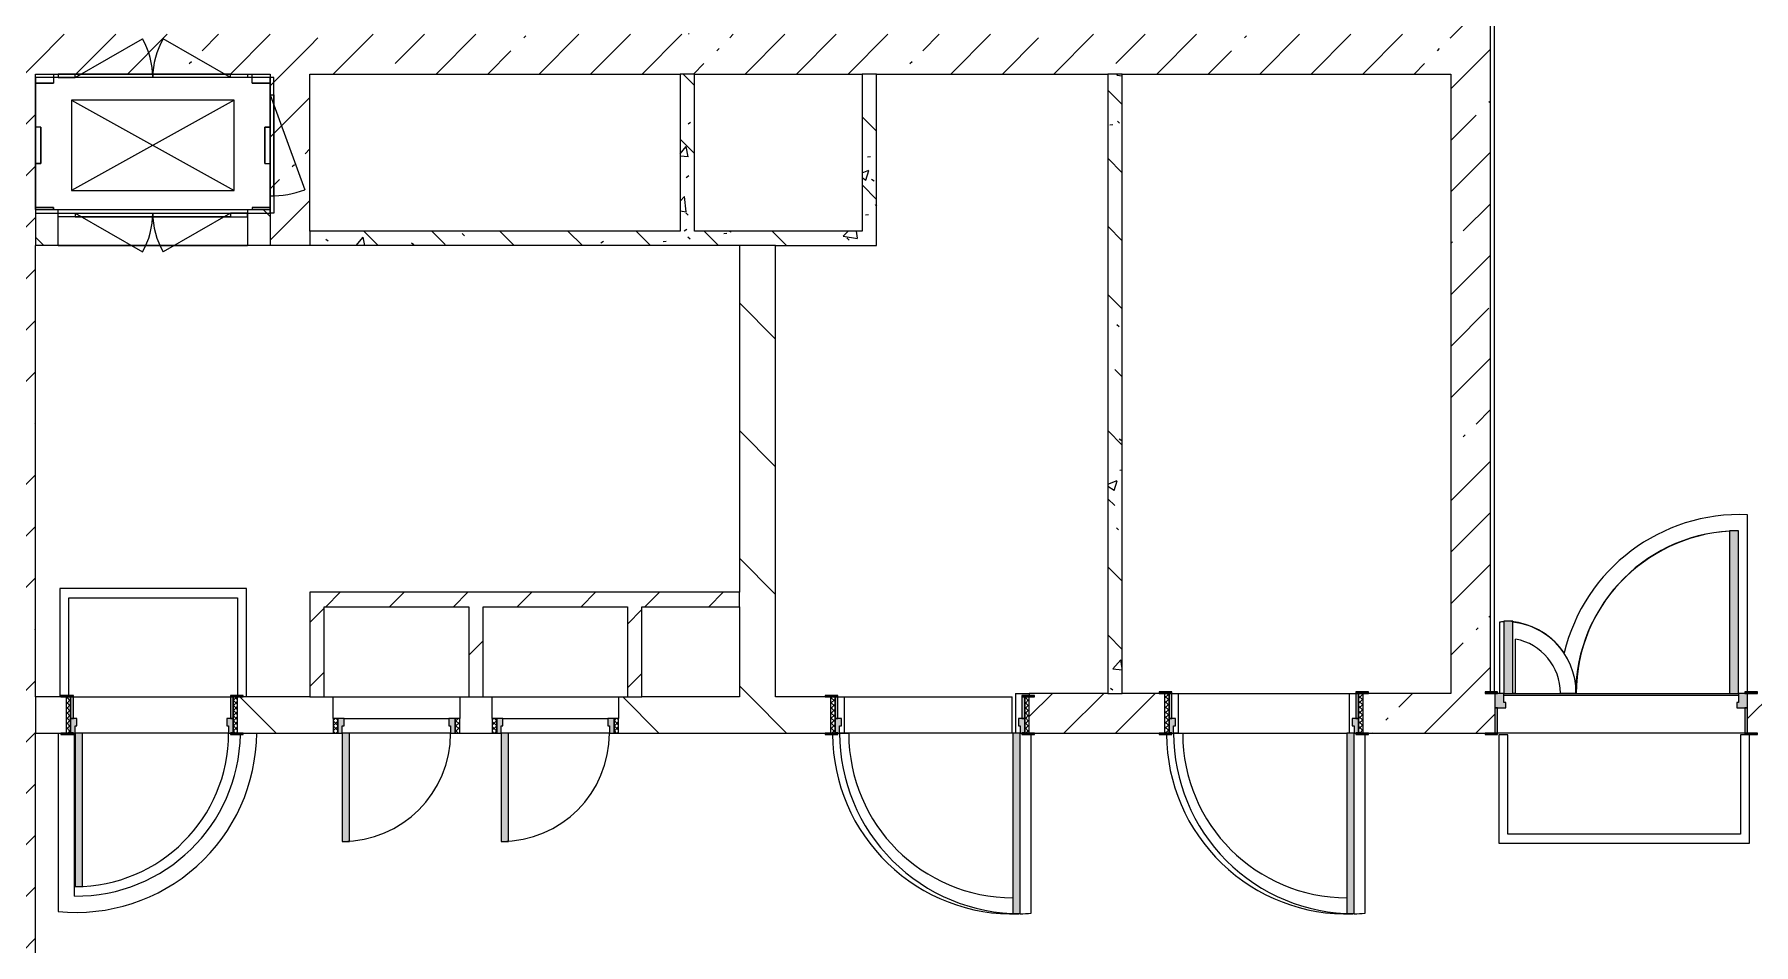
# Model space of a CAD drawing. Header units: millimetres. Extents: x 35147 to 231677, y -8553 to 29000.
# Drawn here: x 189631 to 199155, y 12229 to 17270 of the extents above; entities that cross this region are included whole.
import ezdxf

# ---------------------------------------------------------------- set-up
doc = ezdxf.new("R2010")
doc.units = ezdxf.units.MM
for name, color, linetype, lineweight, true_color in [('A-DOOR-2', 7, 'Continuous', 5, 0xaaaaaa), ('A-DOOR-3', 7, 'Continuous', 5, 0xe2e2e2), ('A-DOOR-FRAM-2', 7, 'Continuous', 5, 0xe2e2e2), ('A-DOOR-FRAM-3', 7, 'Continuous', 5, 0xaaaaaa), ('A-FLOR-1', 7, 'Continuous', 5, 0xaaaaaa), ('I-WALL-5', 7, 'Continuous', 5, 0x787878)]:
    doc.layers.add(name, color=color, linetype=linetype, lineweight=lineweight, true_color=true_color)
for name, color, linetype, lineweight in [('A-GENM-3', 7, 'Continuous', 5), ('A-WALL', 7, 'Continuous', 9), ('I-WALL-3', 7, 'Continuous', 5), ('M-EQPM-1', 7, 'Continuous', 5)]:
    doc.layers.add(name, color=color, linetype=linetype, lineweight=lineweight)
pattern_1 = [(45, (104667.4, 0), (-285.1231, 285.1231), []), (45, (104952.5, 0), (-285.1231, 285.1231), [504.031, -100.806, 16.764, -84.042])]
pattern_2 = [(135, (104667.4, 0), (-353.5534, -353.5534), [])]
pattern_3 = [(135, (104667.4, 0), (-377.1708, -377.1708), [533.4, -88.9, 17.78, -88.9]), (135, (104667.4, 376.94), (-377.1708, -377.1708), []), (50, (104667.4, 0), (637.6445, -55.7866), [66.675, -733.425]), (355, (104667.4, 0), (-123.3494, 668.699), [53.34, -586.74]), (100.451, (104720.5, -4.65), (514.299, 612.908), [56.665, -623.315]), (46.184, (104667.4, 177.8), (948.7764, -147.15), [100.012, -1100.137]), (96.636, (104746.45, 165.5), (830.909, 865.997), [84.998, -934.973]), (351.184, (104667.4, 177.8), (830.918, 865.988), [80.01, -880.11]), (21, (104756.3, 133.35), (530.6506, -357.9283), [66.675, -733.425]), (326, (104756.3, 133.35), (216.308, 644.6585), [53.34, -586.74]), (71.451, (104800.5, 103.5), (746.9596, 286.7243), [56.665, -623.315]), (37.5, (104667.39, 0), (10.81053, 295.9426), [16.764, -562.864, 16.764, -578.866, -588.962]), (37.5, (104667.39, 0), (10.81053, 295.9426), [-1175.258, 16.764, -572.198]), (7.5, (104667.4, 0), (233.8692, 350.6318), [16.764, -322.834, 16.764, -549.529, -224.472]), (7.5, (104667.4, 0), (233.8692, 350.6318), [-905.891, 16.764, -207.708]), (327.5, (104469.14, 0), (474.5678, -20.0513), [16.764, -205.486, 16.764, -676.656, -920.115]), (327.5, (104469.14, 0), (474.5678, -20.0513), [-915.67, 16.764, -903.351]), (317.5, (104380.24, 0), (518.4522, 88.9934), [16.764, -272.161, 16.764, -443.738, -653.415]), (317.5, (104380.24, 0), (518.4522, 88.9934), [-749.427, 16.764, -636.651])]
pattern_4 = [(45, (104667.4, 0), (-176.7767, 176.7767), [])]

# ---------------------------------------------------------------- blocks, each defined once
blk = doc.blocks.new('110_Дверь_СКБ_1Ст_Внутренняя1 - Д-8 950x2100h_охрана-V258-2_9_2_птичка')
at = {"layer": 'A-DOOR-2'}
h = blk.add_hatch(dxfattribs=at)
h.set_pattern_fill('FP_97', color=256, style=0, pattern_type=2)
h.set_pattern_definition([(135, (1826.41, 164.685), (-14.14214, -14.14214), []), (225, (1826.41, 164.685), (14.14214, -14.14214), [])])
h.paths.add_polyline_path([(487.5, 100), (462.5, 100), (462.5, -100), (487.5, -100), (487.5, -34.8)])
at = {"layer": 'A-DOOR-3'}
h = blk.add_hatch(color=256, dxfattribs=at)
h.paths.add_polyline_path([(-437.5, 100), (-437.5, 20), (-402.5, 20), (-402.5, 60), (-412.5, 60), (-416.2, 100)])
h.paths.add_polyline_path([(437.5, 100), (437.5, 60), (427.5, 60), (427.5, 20), (462.5, 20), (462.5, 100)])
at = {"layer": 'A-DOOR-FRAM-2'}
for points in [[(397.5, 950), (397.5, 100), (437.5, 100), (437.5, 950)], [(-492.5, 108), (-492.5, 100), (-422.5, 100), (-422.5, 108)], [(511.4, 108), (447.5, 108), (447.5, 100), (517.5, 100), (517.5, 108)], [(-422.5, 20), (-437.5, 20), (-437.5, -100), (-422.5, -100), (-422.5, -34.8)], [(462.5, 20), (447.5, 20), (447.5, -100), (462.5, -100), (462.5, -34.8)], [(-492.5, -100), (-492.5, -108), (-422.5, -108), (-422.5, -100)], [(517.5, -100), (447.5, -100), (447.5, -108), (517.5, -108)]]:
    blk.add_hatch(color=256, dxfattribs=at).paths.add_polyline_path(points)
at = {"layer": 'A-DOOR-FRAM-3'}
h = blk.add_hatch(dxfattribs=at)
h.set_pattern_fill('FP_98', color=256, style=0, pattern_type=2)
h.set_pattern_definition([(45, (-296.384, 164.685), (-14.1421, 14.1421), []), (135, (-296.384, 164.685), (-14.1421, -14.1421), [])])
h.paths.add_polyline_path([(-437.5, 100), (-462.5, 100), (-462.5, -100), (-437.5, -100), (-437.5, -34.8)])
at = {"layer": 'A-DOOR-2'}
for p, q in [((437.5, 950), (397.5, 950)), ((397.5, 950), (397.5, 100)), ((437.5, 100), (437.5, 950)), ((397.5, 100), (437.5, 100))]:
    blk.add_line(p, q, dxfattribs=at)
blk.add_arc((437.5, 100), 850, 90, 180, dxfattribs=at)
at = {"layer": 'A-DOOR-FRAM-3'}
for p, q in [((-422.5, 108), (-492.5, 108)), ((-492.5, 108), (-492.5, 100)), ((-492.5, 100), (-422.5, 100)), ((-437.5, 100), (-462.5, 100)), ((-462.5, 100), (-462.5, -100)), ((-412.5, 100), (-437.5, 100)), ((-437.5, 100), (-437.5, 20)), ((-437.5, -100), (-437.5, 100)), ((-422.5, 100), (-437.5, 100)), ((-437.5, 100), (-437.5, 99)), ((-437.5, 99), (-422.5, 99)), ((-422.5, 100), (-422.5, 108)), ((-422.5, 99), (-422.5, 100)), ((-412.5, 60), (-412.5, 100)), ((437.5, 100), (437.5, 60)), ((462.5, 100), (437.5, 100)), ((517.5, 108), (447.5, 108)), ((447.5, 108), (447.5, 100)), ((462.5, 100), (447.5, 100)), ((447.5, 100), (447.5, 99)), ((447.5, 100), (517.5, 100)), ((447.5, 99), (462.5, 99)), ((462.5, 20), (462.5, 100)), ((487.5, 100), (462.5, 100)), ((462.5, 100), (462.5, -100)), ((462.5, 99), (462.5, 100)), ((487.5, -100), (487.5, 100)), ((517.5, 100), (517.5, 108)), ((-437.5, 20), (-402.5, 20)), ((-422.5, 20), (-437.5, 20)), ((-437.5, 20), (-437.5, -100)), ((-422.5, -100), (-422.5, 20)), ((-402.5, 60), (-412.5, 60)), ((-402.5, 20), (-402.5, 60)), ((437.5, 60), (427.5, 60)), ((427.5, 60), (427.5, 20)), ((427.5, 20), (462.5, 20)), ((462.5, 20), (447.5, 20)), ((447.5, 20), (447.5, -100)), ((462.5, -100), (462.5, 20)), ((-422.5, -100), (-492.5, -100)), ((-492.5, -100), (-492.5, -108)), ((-492.5, -108), (-422.5, -108)), ((-462.5, -100), (-437.5, -100)), ((-437.5, -100), (-422.5, -100)), ((-422.5, -108), (-422.5, -100)), ((447.5, -100), (462.5, -100)), ((517.5, -100), (447.5, -100)), ((447.5, -100), (447.5, -108)), ((447.5, -108), (517.5, -108)), ((462.5, -100), (487.5, -100)), ((517.5, -108), (517.5, -100))]:
    blk.add_line(p, q, dxfattribs=at)
blk = doc.blocks.new('DOR_Проход в стене_Прямоугольный - 1050x1150 EI30-23344994-2_9_2_птичка')
at = {"layer": 'A-DOOR-2'}
for p, q in [((525, 100), (-525, 100)), ((525, -100), (-525, -100))]:
    blk.add_line(p, q, dxfattribs=at)
blk = doc.blocks.new('110_Дверь_СКБ_2Ст - Д-1_л_Лестничная клетка EIS60 2-32142534-2_9_2_птичка')
at = {"layer": 'A-DOOR-3'}
for points in [[(662.5, 110), (662.5, 1010), (612.5, 1010), (612.5, 110)], [(-587.5, 510), (-637.5, 510), (-637.5, 110), (-587.5, 110), (-587.5, 433.2)], [(712.5, 30), (697.5, 30), (697.5, -110), (712.5, -110), (712.5, -30.6)]]:
    blk.add_hatch(color=256, dxfattribs=at).paths.add_polyline_path(points)
h = blk.add_hatch(color=256, dxfattribs=at)
h.paths.add_polyline_path([(712.5, 110), (662.5, 110), (662.5, 60), (652.5, 60), (652.5, 30), (712.5, 30)])
h.paths.add_polyline_path([(-627.5, 30), (-627.5, 60), (-637.5, 60), (-637.5, 110), (-687.5, 110), (-687.5, 30)])
at = {"layer": 'A-DOOR-FRAM-2'}
for points in [[(-672.5, 110), (-672.5, 118), (-742.5, 118), (-742.5, 110)], [(767.5, 110), (767.5, 118), (697.5, 118), (697.5, 110)], [(-672.5, 30), (-687.5, 30), (-687.5, -110), (-672.5, -110), (-672.5, -30.6)], [(-672.5, -110), (-742.5, -110), (-742.5, -118), (-672.5, -118)], [(767.5, -118), (767.5, -110), (697.5, -110), (697.5, -118)]]:
    blk.add_hatch(color=256, dxfattribs=at).paths.add_polyline_path(points)
at = {"layer": 'A-DOOR-2'}
for p, q in [((662.5, 1010), (612.5, 1010)), ((612.5, 1010), (612.5, 110)), ((662.5, 110), (662.5, 1010)), ((-637.5, 510), (-637.5, 110)), ((-587.5, 510), (-637.5, 510)), ((-587.5, 110), (-587.5, 510)), ((-637.5, 110), (-587.5, 110)), ((612.5, 110), (662.5, 110))]:
    blk.add_line(p, q, dxfattribs=at)
for centre, radius, start, end in [((662.5, 110), 900, 90, 180), ((-637.5, 110), 400, 360, 90)]:
    blk.add_arc(centre, radius, start, end, dxfattribs=at)
at = {"layer": 'A-DOOR-FRAM-3'}
for p, q in [((-672.5, 118), (-742.5, 118)), ((-742.5, 118), (-742.5, 110)), ((-742.5, 110), (-672.5, 110)), ((-637.5, 110), (-687.5, 110)), ((-687.5, 110), (-687.5, 30)), ((-672.5, 110), (-672.5, 118)), ((-637.5, 60), (-637.5, 110)), ((662.5, 110), (662.5, 60)), ((712.5, 110), (662.5, 110)), ((767.5, 118), (697.5, 118)), ((697.5, 118), (697.5, 110)), ((697.5, 110), (767.5, 110)), ((712.5, 30), (712.5, 110)), ((767.5, 110), (767.5, 118)), ((-687.5, 30), (-627.5, 30)), ((-672.5, 30), (-687.5, 30)), ((-687.5, 30), (-687.5, -110)), ((-672.5, -110), (-672.5, 30)), ((-627.5, 60), (-637.5, 60)), ((-627.5, 30), (-627.5, 60)), ((662.5, 60), (652.5, 60)), ((652.5, 60), (652.5, 30)), ((652.5, 30), (712.5, 30)), ((712.5, 30), (697.5, 30)), ((697.5, 30), (697.5, -110)), ((712.5, -110), (712.5, 30)), ((-672.5, -110), (-742.5, -110)), ((-742.5, -110), (-742.5, -118)), ((-742.5, -118), (-672.5, -118)), ((-687.5, -110), (-672.5, -110)), ((-672.5, -118), (-672.5, -110)), ((697.5, -110), (712.5, -110)), ((767.5, -110), (697.5, -110)), ((697.5, -110), (697.5, -118)), ((697.5, -118), (767.5, -118)), ((767.5, -118), (767.5, -110))]:
    blk.add_line(p, q, dxfattribs=at)
blk = doc.blocks.new('110_Дверь_СКБ_1Ст_Внутренняя1 - Д-3 _п_ 1100x2100h_много всего-32102842-2_9_2_птичка')
at = {"layer": 'A-DOOR-2'}
h = blk.add_hatch(dxfattribs=at)
h.set_pattern_fill('FP_36', color=256, style=0, pattern_type=2)
h.set_pattern_definition([(135, (1751.41, 174.685), (-14.14214, -14.14214), []), (225, (1751.41, 174.685), (14.14214, -14.14214), [])])
h.paths.add_polyline_path([(562.5, 110), (537.5, 110), (537.5, -110), (562.5, -110), (562.5, -24.8)])
at = {"layer": 'A-DOOR-3'}
h = blk.add_hatch(color=256, dxfattribs=at)
h.paths.add_polyline_path([(512.5, 110), (512.5, 70), (502.5, 70), (502.5, 30), (537.5, 30), (537.5, 110)])
h.paths.add_polyline_path([(-487.5, 110), (-512.5, 110), (-512.5, 30), (-477.5, 30), (-477.5, 70), (-487.5, 70)])
at = {"layer": 'A-DOOR-FRAM-2'}
for points in [[(-487.5, 1110), (-487.5, 110), (-447.5, 110), (-447.5, 1110)], [(-567.5, 118), (-567.5, 110), (-497.5, 110), (-497.5, 118)], [(592.5, 118), (522.5, 118), (522.5, 110), (592.5, 110)], [(-497.5, 30), (-512.5, 30), (-512.5, -110), (-497.5, -110), (-497.5, -24.8)], [(537.5, 30), (522.5, 30), (522.5, -110), (537.5, -110), (537.5, -24.8)], [(-567.5, -110), (-567.5, -118), (-497.5, -118), (-497.5, -110)], [(592.5, -110), (522.5, -110), (522.5, -118), (592.5, -118)]]:
    blk.add_hatch(color=256, dxfattribs=at).paths.add_polyline_path(points)
at = {"layer": 'A-DOOR-FRAM-3'}
h = blk.add_hatch(dxfattribs=at)
h.set_pattern_fill('FP_37', color=256, style=0, pattern_type=2)
h.set_pattern_definition([(45, (-371.384, 174.685), (-14.1421, 14.1421), []), (135, (-371.384, 174.685), (-14.1421, -14.1421), [])])
h.paths.add_polyline_path([(-512.5, 110), (-537.5, 110), (-537.5, -110), (-512.5, -110), (-512.5, -24.8)])
at = {"layer": 'A-DOOR-2'}
for p, q in [((-487.5, 1110), (-487.5, 110)), ((-447.5, 1110), (-487.5, 1110)), ((-447.5, 110), (-447.5, 1110)), ((-487.5, 110), (-447.5, 110))]:
    blk.add_line(p, q, dxfattribs=at)
blk.add_arc((-487.5, 110), 1000, 360, 90, dxfattribs=at)
at = {"layer": 'A-DOOR-FRAM-3'}
for p, q in [((-497.5, 118), (-567.5, 118)), ((-567.5, 118), (-567.5, 110)), ((-567.5, 110), (-497.5, 110)), ((-512.5, 110), (-537.5, 110)), ((-537.5, 110), (-537.5, -110)), ((-487.5, 110), (-512.5, 110)), ((-512.5, 110), (-512.5, 30)), ((-512.5, -110), (-512.5, 110)), ((-497.5, 110), (-512.5, 110)), ((-512.5, 110), (-512.5, 109)), ((-512.5, 109), (-497.5, 109)), ((-497.5, 110), (-497.5, 118)), ((-497.5, 109), (-497.5, 110)), ((-487.5, 70), (-487.5, 110)), ((512.5, 110), (512.5, 70)), ((537.5, 110), (512.5, 110)), ((592.5, 118), (522.5, 118)), ((522.5, 118), (522.5, 110)), ((537.5, 110), (522.5, 110)), ((522.5, 110), (522.5, 109)), ((522.5, 110), (592.5, 110)), ((522.5, 109), (537.5, 109)), ((537.5, 30), (537.5, 110)), ((562.5, 110), (537.5, 110)), ((537.5, 110), (537.5, -110)), ((537.5, 109), (537.5, 110)), ((562.5, -110), (562.5, 110)), ((592.5, 110), (592.5, 118)), ((-512.5, 30), (-477.5, 30)), ((-497.5, 30), (-512.5, 30)), ((-512.5, 30), (-512.5, -110)), ((-497.5, -110), (-497.5, 30)), ((-477.5, 70), (-487.5, 70)), ((-477.5, 30), (-477.5, 70)), ((512.5, 70), (502.5, 70)), ((502.5, 70), (502.5, 30)), ((502.5, 30), (537.5, 30)), ((537.5, 30), (522.5, 30)), ((522.5, 30), (522.5, -110)), ((537.5, -110), (537.5, 30)), ((-497.5, -110), (-567.5, -110)), ((-567.5, -110), (-567.5, -118)), ((-567.5, -118), (-497.5, -118)), ((-537.5, -110), (-512.5, -110)), ((-512.5, -110), (-497.5, -110)), ((-497.5, -118), (-497.5, -110)), ((522.5, -110), (537.5, -110)), ((592.5, -110), (522.5, -110)), ((522.5, -110), (522.5, -118)), ((522.5, -118), (592.5, -118)), ((537.5, -110), (562.5, -110)), ((592.5, -118), (592.5, -110))]:
    blk.add_line(p, q, dxfattribs=at)
blk = doc.blocks.new('110_Дверь_СКБ_1Ст_Внутренняя1 - Д-3 _п_ 1100x2100h_много всего-32102838-2_9_2_птичка')
at = {"layer": 'A-DOOR-2'}
h = blk.add_hatch(dxfattribs=at)
h.set_pattern_fill('FP_40', color=256, style=0, pattern_type=2)
h.set_pattern_definition([(135, (1751.41, 164.685), (-14.14214, -14.14214), []), (225, (1751.41, 164.685), (14.14214, -14.14214), [])])
h.paths.add_polyline_path([(562.5, 100), (537.5, 100), (537.5, -100), (562.5, -100), (562.5, -34.8)])
at = {"layer": 'A-DOOR-3'}
h = blk.add_hatch(color=256, dxfattribs=at)
h.paths.add_polyline_path([(512.5, 100), (512.5, 60), (502.5, 60), (502.5, 20), (537.5, 20), (537.5, 100)])
h.paths.add_polyline_path([(-487.5, 100), (-512.5, 100), (-512.5, 20), (-477.5, 20), (-477.5, 60), (-487.5, 60)])
at = {"layer": 'A-DOOR-FRAM-2'}
for points in [[(-487.5, 1100), (-487.5, 100), (-447.5, 100), (-447.5, 1100)], [(-567.5, 108), (-567.5, 100), (-497.5, 100), (-497.5, 108)], [(592.5, 108), (522.5, 108), (522.5, 100), (592.5, 100)], [(-497.5, 20), (-512.5, 20), (-512.5, -100), (-497.5, -100), (-497.5, -34.8)], [(537.5, 20), (522.5, 20), (522.5, -100), (537.5, -100), (537.5, -34.8)], [(-567.5, -100), (-567.5, -108), (-497.5, -108), (-497.5, -100)], [(592.5, -100), (522.5, -100), (522.5, -108), (592.5, -108)]]:
    blk.add_hatch(color=256, dxfattribs=at).paths.add_polyline_path(points)
at = {"layer": 'A-DOOR-FRAM-3'}
h = blk.add_hatch(dxfattribs=at)
h.set_pattern_fill('FP_41', color=256, style=0, pattern_type=2)
h.set_pattern_definition([(45, (-371.384, 164.685), (-14.1421, 14.1421), []), (135, (-371.384, 164.685), (-14.1421, -14.1421), [])])
h.paths.add_polyline_path([(-512.5, 100), (-537.5, 100), (-537.5, -100), (-512.5, -100), (-512.5, -34.8)])
at = {"layer": 'A-DOOR-2'}
for p, q in [((-487.5, 1100), (-487.5, 100)), ((-447.5, 1100), (-487.5, 1100)), ((-447.5, 100), (-447.5, 1100)), ((-487.5, 100), (-447.5, 100))]:
    blk.add_line(p, q, dxfattribs=at)
blk.add_arc((-487.5, 100), 1000, 360, 90, dxfattribs=at)
at = {"layer": 'A-DOOR-FRAM-3'}
for p, q in [((-497.5, 108), (-567.5, 108)), ((-567.5, 108), (-567.5, 100)), ((-567.5, 100), (-497.5, 100)), ((-512.5, 100), (-537.5, 100)), ((-537.5, 100), (-537.5, -100)), ((-487.5, 100), (-512.5, 100)), ((-512.5, 100), (-512.5, 20)), ((-512.5, -100), (-512.5, 100)), ((-497.5, 100), (-512.5, 100)), ((-512.5, 100), (-512.5, 99)), ((-512.5, 99), (-497.5, 99)), ((-497.5, 100), (-497.5, 108)), ((-497.5, 99), (-497.5, 100)), ((-487.5, 60), (-487.5, 100)), ((512.5, 100), (512.5, 60)), ((537.5, 100), (512.5, 100)), ((592.5, 108), (522.5, 108)), ((522.5, 108), (522.5, 100)), ((537.5, 100), (522.5, 100)), ((522.5, 100), (522.5, 99)), ((522.5, 100), (592.5, 100)), ((522.5, 99), (537.5, 99)), ((537.5, 20), (537.5, 100)), ((562.5, 100), (537.5, 100)), ((537.5, 100), (537.5, -100)), ((537.5, 99), (537.5, 100)), ((562.5, -100), (562.5, 100)), ((592.5, 100), (592.5, 108)), ((-512.5, 20), (-477.5, 20)), ((-497.5, 20), (-512.5, 20)), ((-512.5, 20), (-512.5, -100)), ((-497.5, -100), (-497.5, 20)), ((-477.5, 60), (-487.5, 60)), ((-477.5, 20), (-477.5, 60)), ((512.5, 60), (502.5, 60)), ((502.5, 60), (502.5, 20)), ((502.5, 20), (537.5, 20)), ((537.5, 20), (522.5, 20)), ((522.5, 20), (522.5, -100)), ((537.5, -100), (537.5, 20)), ((-497.5, -100), (-567.5, -100)), ((-567.5, -100), (-567.5, -108)), ((-567.5, -108), (-497.5, -108)), ((-537.5, -100), (-512.5, -100)), ((-512.5, -100), (-497.5, -100)), ((-497.5, -108), (-497.5, -100)), ((522.5, -100), (537.5, -100)), ((592.5, -100), (522.5, -100)), ((522.5, -100), (522.5, -108)), ((522.5, -108), (592.5, -108)), ((537.5, -100), (562.5, -100)), ((592.5, -108), (592.5, -100))]:
    blk.add_line(p, q, dxfattribs=at)
blk = doc.blocks.new('160_Подъемник - 160_Подъемник-23521422-2_9_2_птичка')
at = {"layer": 'A-GENM-3'}
for p, q in [((220, 0), (592.4, 215)), ((220, 0), (592.4, 215)), ((1080, 0), (707.6, 215)), ((1080, 0), (707.6, 215)), ((-20, -95), (-20, 0)), ((-20, 0), (0, 0)), ((0, 0), (0, -95)), ((220, 20), (125, 20)), ((125, 20), (125, 0)), ((220, 20), (125, 20)), ((125, 20), (125, 0)), ((220, 0), (220, 20)), ((1080, 20), (220, 20)), ((220, 20), (1080, 20)), ((220, 0), (220, 20)), ((1080, 20), (220, 20)), ((220, 20), (1080, 20)), ((1080, 0), (1080, 20)), ((1080, 20), (1175, 20)), ((1080, 0), (1080, 20)), ((1080, 20), (1175, 20)), ((1175, 20), (1175, 0)), ((1175, 20), (1175, 0)), ((0, -95), (-20, -95)), ((-20, -95), (-20, -655)), ((-20, -655), (-20, -95)), ((125, 0), (220, 0)), ((125, 0), (220, 0)), ((1175, 0), (1080, 0)), ((1175, 0), (1080, 0)), ((0, -655), (-191.5, -128.8)), ((0, -655), (-20, -655)), ((-20, -655), (-20, -750)), ((0, -750), (0, -655)), ((-20, -750), (0, -750)), ((125, -770), (125, -750)), ((125, -750), (220, -750)), ((125, -770), (125, -750)), ((125, -750), (220, -750)), ((220, -750), (220, -770)), ((220, -750), (592.4, -965)), ((220, -750), (220, -770)), ((220, -750), (592.4, -965)), ((1080, -750), (707.6, -965)), ((1080, -750), (707.6, -965)), ((1080, -750), (1080, -770)), ((1175, -750), (1080, -750)), ((1080, -750), (1080, -770)), ((1175, -750), (1080, -750)), ((1175, -770), (1175, -750)), ((1175, -770), (1175, -750)), ((220, -770), (125, -770)), ((220, -770), (125, -770)), ((1080, -770), (220, -770)), ((220, -770), (1080, -770)), ((220, -770), (792, -770)), ((1080, -770), (508, -770)), ((1080, -770), (1175, -770)), ((1080, -770), (1175, -770))]:
    blk.add_line(p, q, dxfattribs=at)
for centre, radius, start, end in [((220, 0), 430, 0, 30), ((220, 0), 430, 0, 30), ((1080, 0), 430, 150, 180), ((1080, 0), 430, 150, 180), ((0, -655), 560, 90, 110), ((220, -750), 430, 330, 0), ((220, -750), 430, 330, 0), ((1080, -750), 430, 180, 210), ((1080, -750), 430, 180, 210)]:
    blk.add_arc(centre, radius, start, end, dxfattribs=at)
at = {"layer": 'M-EQPM-1'}
for p, q in [((1300, 0), (0, 0)), ((0, 0), (0, -750)), ((1300, -750), (1300, 0)), ((1100, -625), (200, -125)), ((200, -625), (1100, -125)), ((1100, -125), (200, -125)), ((200, -125), (200, -625)), ((1100, -625), (1100, -125)), ((200, -625), (1100, -625)), ((0, -750), (1300, -750))]:
    blk.add_line(p, q, dxfattribs=at)
blk = doc.blocks.new('Закладная деталь приямка - 200_100-20924312-2_9_2_птичка')
at = {"layer": 'M-EQPM-1'}
for p, q in [((85000, 16755), (84970, 16755)), ((85000, 16755), (84970, 16755)), ((85000, 16555), (85000, 16755)), ((85000, 16755), (85000, 16555)), ((84970, 16555), (85000, 16555)), ((85000, 16555), (84970, 16555))]:
    blk.add_line(p, q, dxfattribs=at)
blk = doc.blocks.new('Закладная деталь приямка - 200_100-V319-2_9_2_птичка')
at = {"layer": 'M-EQPM-1'}
for p, q in [((86240, 16755), (86240, 16555)), ((86240, 16555), (86240, 16755)), ((86270, 16755), (86240, 16755)), ((86240, 16755), (86270, 16755)), ((86240, 16555), (86270, 16555)), ((86240, 16555), (86270, 16555))]:
    blk.add_line(p, q, dxfattribs=at)
blk = doc.blocks.new('Закладная деталь приямка - 150_100-20924311-2_9_2_птичка')
at = {"layer": 'M-EQPM-1'}
for p, q in [((85070, 17050), (85070, 17000)), ((85070, 17050), (85070, 17000)), ((84970, 17000), (85070, 17000)), ((85070, 17000), (84970, 17000))]:
    blk.add_line(p, q, dxfattribs=at)
blk = doc.blocks.new('Закладная деталь приямка - 150_100-V320-2_9_2_птичка')
at = {"layer": 'M-EQPM-1'}
for p, q in [((86170, 17000), (86170, 17050)), ((86170, 17000), (86170, 17050)), ((86270, 17000), (86170, 17000)), ((86170, 17000), (86270, 17000))]:
    blk.add_line(p, q, dxfattribs=at)
blk = doc.blocks.new('Закладная деталь приямка - 150_100-V321-2_9_2_птичка')
at = {"layer": 'M-EQPM-1'}
for p, q in [((86270, 16310), (86170, 16310)), ((86170, 16310), (86270, 16310)), ((86170, 16310), (86170, 16300)), ((86170, 16310), (86170, 16300))]:
    blk.add_line(p, q, dxfattribs=at)
blk = doc.blocks.new('Закладная деталь приямка - 150_100-V322-2_9_2_птичка')
at = {"layer": 'M-EQPM-1'}
for p, q in [((85070, 16310), (84970, 16310)), ((84970, 16310), (85070, 16310)), ((85070, 16300), (85070, 16310)), ((85070, 16310), (85070, 16300))]:
    blk.add_line(p, q, dxfattribs=at)
blk = doc.blocks.new('110_Дверь_СКБ_1Ст - д-18 700x2100h_Технический шкаф ЭОМ и СС-V333-2_9_2_птичка')
at = {"layer": 'A-DOOR-2'}
h = blk.add_hatch(dxfattribs=at)
h.set_pattern_fill('FP_50', color=256, style=0, pattern_type=2)
h.set_pattern_definition([(135, (1951.41, 164.685), (-14.14214, -14.14214), []), (225, (1951.41, 164.685), (14.14214, -14.14214), [])])
h.paths.add_polyline_path([(362.5, 100), (337.5, 100), (337.5, 20), (362.5, 20)])
at = {"layer": 'A-DOOR-3'}
h = blk.add_hatch(color=256, dxfattribs=at)
h.paths.add_polyline_path([(312.5, 100), (312.5, 60), (302.5, 60), (302.5, 20), (337.5, 20), (337.5, 100)])
h.paths.add_polyline_path([(-287.5, 100), (-312.5, 100), (-312.5, 20), (-277.5, 20), (-277.5, 60), (-287.5, 60)])
at = {"layer": 'A-DOOR-FRAM-2'}
blk.add_hatch(color=256, dxfattribs=at).paths.add_polyline_path([(272.5, 700), (272.5, 100), (312.5, 100), (312.5, 700)])
at = {"layer": 'A-DOOR-FRAM-3'}
h = blk.add_hatch(dxfattribs=at)
h.set_pattern_fill('FP_51', color=256, style=0, pattern_type=2)
h.set_pattern_definition([(45, (-171.384, 164.685), (-14.1421, 14.1421), []), (135, (-171.384, 164.685), (-14.1421, -14.1421), [])])
h.paths.add_polyline_path([(-312.5, 100), (-337.5, 100), (-337.5, 20), (-312.5, 20)])
at = {"layer": 'A-DOOR-2'}
for p, q in [((312.5, 700), (272.5, 700)), ((272.5, 700), (272.5, 100)), ((312.5, 100), (312.5, 700)), ((272.5, 100), (312.5, 100))]:
    blk.add_line(p, q, dxfattribs=at)
blk.add_arc((312.5, 100), 600, 90, 180, dxfattribs=at)
at = {"layer": 'A-DOOR-FRAM-3'}
for p, q in [((-312.5, 100), (-337.5, 100)), ((-337.5, 100), (-337.5, 20)), ((-287.5, 100), (-312.5, 100)), ((-312.5, 100), (-312.5, 20)), ((-312.5, 20), (-312.5, 100)), ((-287.5, 60), (-287.5, 100)), ((-287.5, 100), (272.5, 100)), ((312.5, 100), (312.5, 60)), ((337.5, 100), (312.5, 100)), ((337.5, 20), (337.5, 100)), ((362.5, 100), (337.5, 100)), ((337.5, 100), (337.5, 20)), ((362.5, 20), (362.5, 100)), ((-337.5, 20), (-312.5, 20)), ((-312.5, 20), (-277.5, 20)), ((-277.5, 60), (-287.5, 60)), ((-277.5, 20), (-277.5, 60)), ((302.5, 20), (-277.5, 20)), ((312.5, 60), (302.5, 60)), ((302.5, 60), (302.5, 20)), ((302.5, 20), (337.5, 20)), ((337.5, 20), (362.5, 20))]:
    blk.add_line(p, q, dxfattribs=at)

msp = doc.modelspace()

# ---------------------------------------------------------------- hatches: boundary and pattern name
at = {"layer": 'I-WALL-3'}
h = msp.add_hatch(dxfattribs=at)
h.set_pattern_fill('FP_92', color=256, style=0, pattern_type=2)
h.set_pattern_definition(pattern_1)
h.paths.add_polyline_path([(197667.4, 13400), (197697.4, 13400), (197697.4, 13620), (197667.4, 13620), (197667.5, 13628), (197697.4, 13628), (197697.4, 21550), (197477.4, 21550), (197477.4, 13400)])
h = msp.add_hatch(dxfattribs=at)
h.set_pattern_fill('FP_92', color=256, style=0, pattern_type=2)
h.set_pattern_definition(pattern_1)
h.paths.add_polyline_path([(189637.4, 16300), (189637.4, 17270), (189527.4, 17270), (189527.4, 16300)])
h = msp.add_hatch(dxfattribs=at)
h.set_pattern_fill('FP_92', color=256, style=0, pattern_type=2)
h.set_pattern_definition(pattern_1)
h.paths.add_polyline_path([(190937.4, 17050), (191157.4, 17050), (191157.4, 17270), (189637.4, 17270), (189637.4, 17050), (190711.1, 17050)])
h = msp.add_hatch(dxfattribs=at)
h.set_pattern_fill('FP_92', color=256, style=0, pattern_type=2)
h.set_pattern_definition(pattern_1)
h.paths.add_polyline_path([(197477.4, 17050), (197477.4, 17270), (191157.4, 17270), (191157.4, 17050), (196276.2, 17050)])
h = msp.add_hatch(dxfattribs=at)
h.set_pattern_fill('FP_92', color=256, style=0, pattern_type=2)
h.set_pattern_definition(pattern_1)
h.paths.add_polyline_path([(191157.4, 16100), (191157.4, 17050), (190937.4, 17050), (190937.4, 16100)])
h = msp.add_hatch(dxfattribs=at)
h.set_pattern_fill('FP_92', color=256, style=0, pattern_type=2)
h.set_pattern_definition(pattern_1)
h.paths.add_polyline_path([(189527.4, 10400), (189637.4, 10400), (189637.4, 16300), (189527.4, 16300), (189527.4, 10642.6)])
h = msp.add_hatch(dxfattribs=at)
h.set_pattern_fill('FP_95', color=256, style=0, pattern_type=2)
h.set_pattern_definition(pattern_2)
h.paths.add_polyline_path([(189637.4, 16100), (189762.4, 16100), (189762.4, 16300), (189637.4, 16300)])
h.paths.add_polyline_path([(190937.4, 16100), (190937.4, 16300), (190812.4, 16300), (190812.4, 16100)])
h = msp.add_hatch(dxfattribs=at)
h.set_pattern_fill('FP_95', color=256, style=0, pattern_type=2)
h.set_pattern_definition(pattern_2)
h.paths.add_polyline_path([(193737.4, 13600), (193737.4, 16100), (193537.4, 16100), (193537.4, 13600)])
h = msp.add_hatch(dxfattribs=at)
h.set_pattern_fill('FP_96', color=256, style=0, pattern_type=2)
h.set_pattern_definition(pattern_4)
h.paths.add_polyline_path([(191237.4, 13600), (191237.4, 14180), (191157.4, 14180), (191157.4, 13600)])
h = msp.add_hatch(dxfattribs=at)
h.set_pattern_fill('FP_96', color=256, style=0, pattern_type=2)
h.set_pattern_definition(pattern_4)
h.paths.add_polyline_path([(192566.1, 14100), (193537.4, 14100), (193537.4, 14180), (191237.4, 14180), (191237.4, 14100), (192117.4, 14100)])
h = msp.add_hatch(dxfattribs=at)
h.set_pattern_fill('FP_96', color=256, style=0, pattern_type=2)
h.set_pattern_definition(pattern_4)
h.paths.add_polyline_path([(192117.4, 13600), (192117.4, 14100), (192037.4, 14100), (192037.4, 13600)])
h = msp.add_hatch(dxfattribs=at)
h.set_pattern_fill('FP_96', color=256, style=0, pattern_type=2)
h.set_pattern_definition(pattern_4)
h.paths.add_polyline_path([(192997.4, 13600), (192997.4, 14100), (192917.4, 14100), (192917.4, 13600)])
h = msp.add_hatch(dxfattribs=at)
h.set_pattern_fill('FP_92', color=256, style=0, pattern_type=2)
h.set_pattern_definition(pattern_1)
h.paths.add_polyline_path([(195172.4, 13400), (195892.4, 13400), (195892.4, 13620), (195142.4, 13620), (195142.4, 13608), (195172.4, 13608), (195172.4, 13600), (195142.4, 13600), (195142.4, 13400)])
h.paths.add_polyline_path([(197203.7, 13400), (197477.4, 13400), (197477.4, 13620), (196992.4, 13620), (196992.4, 13400), (197022.4, 13400)])
h = msp.add_hatch(dxfattribs=at)
h.set_pattern_fill('FP_92', color=256, style=0, pattern_type=2)
h.set_pattern_definition(pattern_1)
h.paths.add_polyline_path([(199177.4, 13400), (199467.4, 13400), (199467.4, 13620), (199122.4, 13620), (199122.4, 13400)])
h.paths.add_polyline_path([(197697.4, 13400), (197722.4, 13400), (197722.4, 13620), (197697.4, 13620), (197697.4, 13534.8)])
h = msp.add_hatch(dxfattribs=at)
h.set_pattern_fill('FP_95', color=256, style=0, pattern_type=2)
h.set_pattern_definition(pattern_2)
h.paths.add_polyline_path([(189777.4, 13400), (189807.4, 13400), (189807.4, 13600), (189637.4, 13600), (189637.4, 13400)])
h.paths.add_polyline_path([(190787.4, 13400), (191287.4, 13400), (191287.4, 13600), (190757.4, 13600), (190757.4, 13400)])
h.paths.add_polyline_path([(191987.4, 13400), (192167.4, 13400), (192167.4, 13600), (191987.4, 13600), (191987.4, 13480)])
h = msp.add_hatch(dxfattribs=at)
h.set_pattern_fill('FP_95', color=256, style=0, pattern_type=2)
h.set_pattern_definition(pattern_2)
h.paths.add_polyline_path([(193493.6, 13400), (194042.4, 13400), (194042.4, 13600), (192867.4, 13600), (192867.4, 13400)])
at = {"layer": 'I-WALL-5'}
h = msp.add_hatch(dxfattribs=at)
h.set_pattern_fill('FP_101', color=256, style=0, pattern_type=2)
h.set_pattern_definition(pattern_3)
h.paths.add_polyline_path([(193289.1, 16180), (193289.1, 17050), (193209.1, 17050), (193209.1, 16180)])
h.paths.add_polyline_path([(193289.1, 17270), (193289.1, 21235.8), (193209.1, 21235.8), (193209.1, 17270)])
h = msp.add_hatch(dxfattribs=at)
h.set_pattern_fill('FP_101', color=256, style=0, pattern_type=2)
h.set_pattern_definition(pattern_3)
h.paths.add_polyline_path([(194297.4, 16180), (194297.4, 17050), (194217.4, 17050), (194217.4, 16180)])
h = msp.add_hatch(dxfattribs=at)
h.set_pattern_fill('FP_101', color=256, style=0, pattern_type=2)
h.set_pattern_definition(pattern_3)
h.paths.add_polyline_path([(195658.1, 13620), (195658.1, 17050), (195578.1, 17050), (195578.1, 13620)])
h = msp.add_hatch(dxfattribs=at)
h.set_pattern_fill('FP_101', color=256, style=0, pattern_type=2)
h.set_pattern_definition(pattern_3)
h.paths.add_polyline_path([(194297.4, 16100), (194297.4, 16180), (191157.4, 16180), (191157.4, 16100), (193737.4, 16100)])

# ---------------------------------------------------------------- linework, layer by layer
at = {"layer": 'A-FLOR-1'}
for p, q in [((197717.4, 21130), (197717.4, 13628)), ((199121, 13628), (199121, 14609.2)), ((189772.1, 14200), (189772.1, 13600)), ((190807.4, 14200), (189772.1, 14200)), ((190807.4, 13600), (190807.4, 14200)), ((189822.1, 13608), (189822.1, 14150)), ((189822.1, 14150), (190757.4, 14150)), ((190757.4, 14150), (190757.4, 13608)), ((197746.9, 14014.7), (197746.9, 13621.1)), ((197836.9, 13621.1), (197836.9, 13920.9)), ((195067.4, 13620), (195142.4, 13620)), ((195932.4, 13620), (195967.4, 13620)), ((195967.4, 13620), (195967.4, 13400)), ((196917.4, 13400), (196917.4, 13620)), ((196917.4, 13620), (196952.4, 13620)), ((197746.9, 13621.1), (197772.4, 13621.1)), ((197822.4, 13621.1), (197836.9, 13621.1)), ((198085.4, 13621.1), (198168.5, 13621.1)), ((199072.4, 13621.1), (199107.4, 13621.1)), ((194082.4, 13600), (194117.4, 13600)), ((194117.4, 13600), (194117.4, 13400)), ((197772.4, 13610), (199072.4, 13610)), ((189763.1, 13400), (189763.1, 12412.1)), ((189853.1, 12497.2), (189853.1, 13400)), ((194142.9, 13397), (194082.4, 13397)), ((195052.4, 13400), (194092.4, 13400)), ((195102.4, 13398), (195092.4, 13398)), ((195152.9, 12403), (195152.9, 13392)), ((195992.9, 13397), (195932.4, 13397)), ((195967.4, 13400), (196902.4, 13400)), ((196952.4, 13398), (196942.4, 13398)), ((197002.9, 12403), (197002.9, 13392)), ((197794.1, 13390.8), (197744.1, 13390.8)), ((197744.1, 13390.8), (197744.1, 12790.8)), ((197794.1, 12840.8), (197794.1, 13390.8)), ((199133.4, 13390.8), (199083.4, 13390.8)), ((199083.4, 13390.8), (199083.4, 12840.8)), ((199133.4, 12790.8), (199133.4, 13390.8)), ((197744.1, 12790.8), (199133.4, 12790.8)), ((199083.4, 12840.8), (197794.1, 12840.8))]:
    msp.add_line(p, q, dxfattribs=at)
for centre, radius, start, end in [((199078.4, 13610.1), 1000, 87.56236, 166.45029), ((199078.4, 13610.1), 910, 93.53335, 179.3074), ((197780.4, 13621.1), 395, 91.16729, 94.87345), ((197780.4, 13621.1), 395, 34.42231, 83.89083), ((197780.4, 13621.1), 305, 360, 79.33549), ((189863.1, 13407.1), 1000, 264.26083, 359.59239), ((189863.1, 13407.1), 910, 269.37036, 359.04725), ((195052.9, 13398), 1000, 180.34644, 271.81103), ((195052.9, 13398), 910, 180.06296, 269.96818), ((196902.9, 13398), 1000, 180.34644, 271.81103), ((196902.9, 13398), 910, 180.06296, 269.96818), ((195052.9, 13398), 1000, 272.26817, 275.73917), ((196902.9, 13398), 1000, 272.26817, 275.73917)]:
    msp.add_arc(centre, radius, start, end, dxfattribs=at)
at = {"layer": 'A-WALL'}
for p, q in [((193289.1, 17050), (193209.1, 17050)), ((194297.4, 17050), (194217.4, 17050)), ((195658.1, 17050), (195578.1, 17050)), ((189637.4, 16300), (189637.4, 16100)), ((191157.4, 16180), (191157.4, 16100)), ((193737.4, 16100), (193537.4, 16100)), ((193537.4, 14100), (193537.4, 14180)), ((195578.1, 13620), (195658.1, 13620)), ((189637.4, 13600), (189637.4, 13400)), ((191157.4, 13600), (191237.4, 13600)), ((192037.4, 13600), (192117.4, 13600)), ((192917.4, 13600), (192997.4, 13600))]:
    msp.add_line(p, q, dxfattribs=at)
at = {"layer": 'I-WALL-3'}
for p, q in [((197697.4, 13628), (197697.4, 21150)), ((189637.4, 17050), (190937.4, 17050)), ((189637.4, 16300), (189637.4, 17050)), ((190937.4, 17050), (190937.4, 16100)), ((191157.4, 16180), (191157.4, 17050)), ((191157.4, 17050), (193209.1, 17050)), ((193209.1, 17050), (193209.1, 16180)), ((193289.1, 17050), (194217.4, 17050)), ((193289.1, 16180), (193289.1, 17050)), ((194217.4, 17050), (194217.4, 16180)), ((194297.4, 17050), (195578.1, 17050)), ((194297.4, 16100), (194297.4, 17050)), ((195578.1, 17050), (195578.1, 13620)), ((195658.1, 17050), (197477.4, 17050)), ((195658.1, 13620), (195658.1, 17050)), ((197477.4, 17050), (197477.4, 13620)), ((189637.4, 16300), (190937.4, 16300)), ((189762.4, 16100), (189762.4, 16300)), ((190812.4, 16300), (190812.4, 16100)), ((193537.4, 16100), (189637.4, 16100)), ((189637.4, 13600), (189637.4, 16100)), ((193209.1, 16180), (191157.4, 16180)), ((194217.4, 16180), (193289.1, 16180)), ((193537.4, 16100), (193537.4, 14180)), ((193737.4, 13600), (193737.4, 16100)), ((193737.4, 16100), (194297.4, 16100)), ((193537.4, 14180), (191157.4, 14180)), ((191157.4, 14180), (191157.4, 13600)), ((191237.4, 14100), (192037.4, 14100)), ((191237.4, 13600), (191237.4, 14100)), ((192037.4, 14100), (192037.4, 13600)), ((192117.4, 14100), (192917.4, 14100)), ((192117.4, 13600), (192117.4, 14100)), ((192917.4, 14100), (192917.4, 13600)), ((192997.4, 14100), (193537.4, 14100)), ((192997.4, 13600), (192997.4, 14100)), ((193537.4, 14100), (193537.4, 13600)), ((195067.4, 13620), (195067.4, 13400)), ((195578.1, 13620), (195142.4, 13620)), ((195142.4, 13620), (195142.4, 13608)), ((195862.4, 13620), (195658.1, 13620)), ((195967.4, 13620), (196917.4, 13620)), ((197477.4, 13620), (197022.4, 13620)), ((197822.4, 13620), (199022.4, 13620)), ((189777.4, 13600), (189637.4, 13600)), ((189847.4, 13600), (190717.4, 13600)), ((191157.4, 13600), (190787.4, 13600)), ((191237.4, 13600), (192037.4, 13600)), ((191287.4, 13480), (191287.4, 13600)), ((191987.4, 13600), (191987.4, 13480)), ((192117.4, 13600), (192917.4, 13600)), ((192167.4, 13480), (192167.4, 13600)), ((192867.4, 13600), (192867.4, 13480)), ((193537.4, 13600), (192997.4, 13600)), ((194012.4, 13600), (193737.4, 13600)), ((194117.4, 13600), (195047.4, 13600)), ((195047.4, 13400), (195047.4, 13600)), ((189637.4, 10400), (189637.4, 13400)), ((189637.4, 13400), (189777.4, 13400)), ((190707.4, 13400), (189897.4, 13400)), ((190787.4, 13400), (191287.4, 13400)), ((191987.4, 13400), (192167.4, 13400)), ((192867.4, 13400), (194012.4, 13400)), ((195172.4, 13400), (195862.4, 13400)), ((195967.4, 13400), (195942.4, 13400)), ((197022.4, 13400), (197667.4, 13400)), ((199107.4, 13400), (197737.4, 13400))]:
    msp.add_line(p, q, dxfattribs=at)

# ---------------------------------------------------------------- block references
at = {"layer": 'A-DOOR-2', "rotation": 180}
for name, p in [('DOR_Проход в стене_Прямоугольный - 1050x1150 EI30-23344994-2_9_2_птичка', (190287.4, 16200)), ('110_Дверь_СКБ_1Ст_Внутренняя1 - Д-3 _п_ 1100x2100h_много всего-32102842-2_9_2_птичка', (196454.9, 13510)), ('110_Дверь_СКБ_1Ст_Внутренняя1 - Д-8 950x2100h_охрана-V258-2_9_2_птичка', (190294.9, 13500)), ('110_Дверь_СКБ_1Ст_Внутренняя1 - Д-3 _п_ 1100x2100h_много всего-32102838-2_9_2_птичка', (194604.9, 13500)), ('110_Дверь_СКБ_1Ст - д-18 700x2100h_Технический шкаф ЭОМ и СС-V333-2_9_2_птичка', (191649.9, 13500)), ('110_Дверь_СКБ_1Ст - д-18 700x2100h_Технический шкаф ЭОМ и СС-V333-2_9_2_птичка', (192529.9, 13500))]:
    msp.add_blockref(name, p, dxfattribs=at)
at = {"layer": 'A-DOOR-2'}
msp.add_blockref('110_Дверь_СКБ_2Ст - Д-1_л_Лестничная клетка EIS60 2-32142534-2_9_2_птичка', (198409.9, 13510), dxfattribs=at)
at = {"layer": 'M-EQPM-1', "rotation": 180}
msp.add_blockref('160_Подъемник - 160_Подъемник-23521422-2_9_2_птичка', (190937.4, 16280), dxfattribs=at)
at = {"layer": 'M-EQPM-1'}
for name in ['Закладная деталь приямка - 150_100-20924311-2_9_2_птичка', 'Закладная деталь приямка - 150_100-V320-2_9_2_птичка', 'Закладная деталь приямка - 200_100-20924312-2_9_2_птичка', 'Закладная деталь приямка - 200_100-V319-2_9_2_птичка', 'Закладная деталь приямка - 150_100-V322-2_9_2_птичка', 'Закладная деталь приямка - 150_100-V321-2_9_2_птичка']:
    msp.add_blockref(name, (104667.4, 0), dxfattribs=at)

doc.saveas('drawing.dxf')
